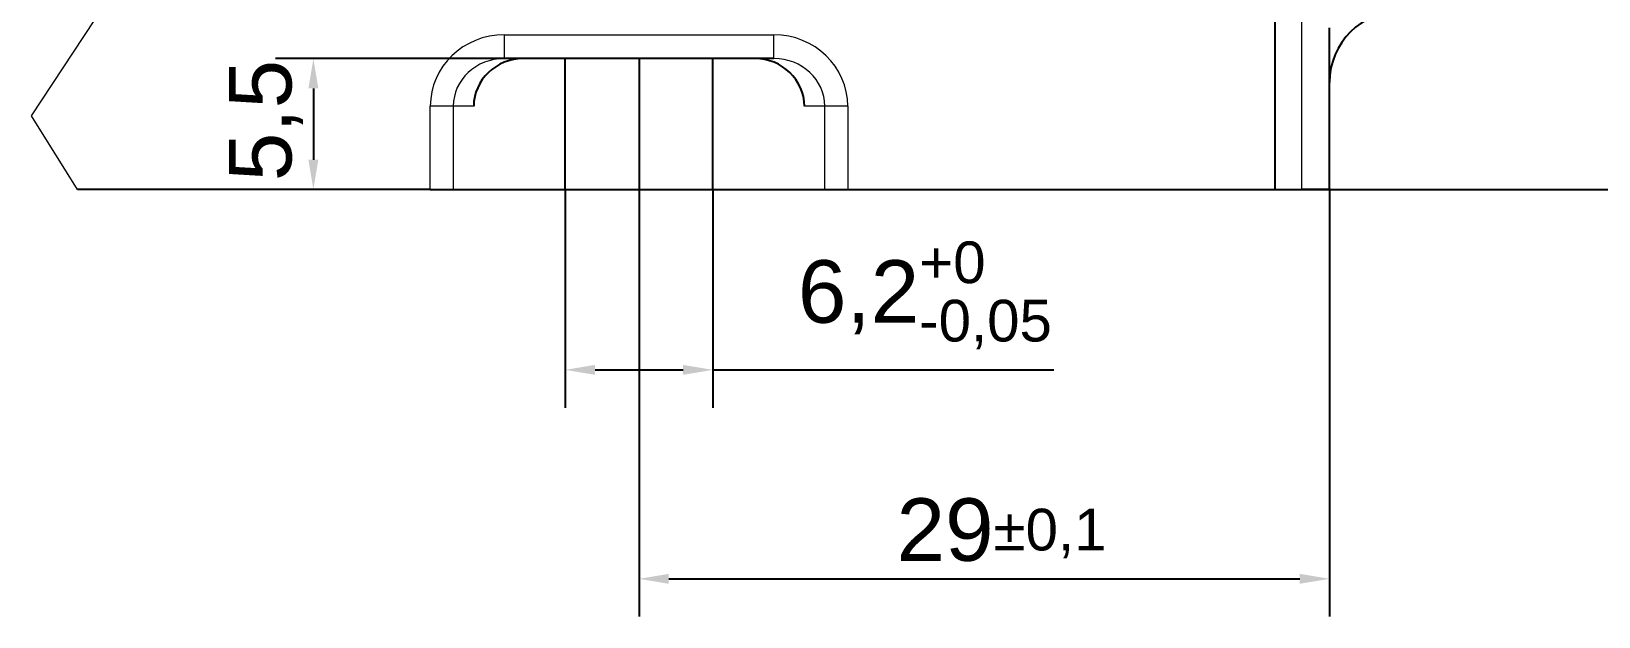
# Model space of a CAD drawing. Header units: millimetres. Extents: x 0 to 1486, y 0 to 1051.
# Drawn here: x 1170.9 to 1335.5, y 621.8 to 683.3 of the extents above; entities that cross this region are included whole.
import ezdxf

# ---------------------------------------------------------------- set-up
doc = ezdxf.new("R2010")
doc.units = ezdxf.units.MM
doc.header["$LTSCALE"] = 1.25
for name, color, linetype, lineweight, true_color in [('Bemaßungen(DIN)', 7, 'Continuous', 5, 0x262659), ('Bruchlinien(DIN)', 7, 'Continuous', 9, 0x262659), ('Sichtbare Kanten(DIN)', 7, 'Continuous', 25, 0x262659), ('Sichtbare tangentiale Kanten(DIN)', 7, 'Continuous', 15, 0x1a1a3e)]:
    doc.layers.add(name, color=color, linetype=linetype, lineweight=lineweight, true_color=true_color)
doc.styles.add('Aktuell-DINGroßer Text', font='arial.ttf')
doc.dimstyles.new('STANDARD-DIN', dxfattribs={"dimscale": 1.25, "dimtxt": 5.25, "dimasz": 2.5, "dimexe": 3.175, "dimexo": 0, "dimgap": 0.8, "dimtad": 1, "dimrnd": 1e-08, "dimtxsty": 'Aktuell-DINGroßer Text', "dimcen": 0.09, "dimdle": 10, "dimclrd": 256, "dimclre": 256, "dimclrt": 256, "dimazin": 2, "dimtfac": 0.666667, "dimtmove": 0, "dimatfit": 3, "dimfxl": 1, "dimtolj": 1, "dimlwd": 25, "dimlwe": 25, "dimarcsym": 0})

# ---------------------------------------------------------------- blocks, each defined once
blk = doc.blocks.new('*D12')
at = {"layer": 'Bemaßungen(DIN)', "color": 250, "linetype": 'Continuous', "lineweight": 25, "true_color": 0x3f3f3f, "transparency": 16777216}
for p, q in [((1244.72, 751.64), (1451.81, 751.64)), ((1447.84, 748.52), (1447.84, 669.77)), ((1212.8, 666.64), (1451.81, 666.64))]:
    blk.add_line(p, q, dxfattribs=at)
at = {"layer": 'Bemaßungen(DIN)', "color": 250, "linetype": 'Continuous', "true_color": 0x3f3f3f, "transparency": 16777216}
for points in [[(1447.32, 748.52), (1448.36, 748.52), (1447.84, 751.64)], [(1447.32, 669.77), (1448.36, 669.77), (1447.84, 666.64)]]:
    blk.add_solid(points, dxfattribs=at)
at = {"layer": 'Defpoints', "color": 0, "linetype": 'Continuous', "transparency": 16777216}
for p in [(1244.72, 751.64), (1212.8, 666.64), (1447.84, 666.64)]:
    blk.add_point(p, dxfattribs=at)
at = {"layer": 'Bemaßungen(DIN)', "color": 179, "linetype": 'Continuous', "lineweight": 25, "true_color": 0x262659, "transparency": 16777216, "insert": (1439.39, 695.34), "char_height": 6.5625, "attachment_point": 1, "rotation": 90, "style": 'Aktuell-DINGroßer Text'}
blk.add_mtext('\\A1;34{\\H4.375;±0,1}', dxfattribs=at)
blk = doc.blocks.new('*D13')
at = {"layer": 'Bemaßungen(DIN)', "color": 250, "linetype": 'Continuous', "lineweight": 25, "true_color": 0x3f3f3f, "transparency": 16777216}
for p, q in [((1287.32, 741.64), (1426.57, 741.64)), ((1422.6, 738.52), (1422.6, 669.77)), ((1212.8, 666.64), (1426.57, 666.64))]:
    blk.add_line(p, q, dxfattribs=at)
at = {"layer": 'Bemaßungen(DIN)', "color": 250, "linetype": 'Continuous', "true_color": 0x3f3f3f, "transparency": 16777216}
for points in [[(1422.08, 738.52), (1423.12, 738.52), (1422.6, 741.64)], [(1422.08, 669.77), (1423.12, 669.77), (1422.6, 666.64)]]:
    blk.add_solid(points, dxfattribs=at)
at = {"layer": 'Defpoints', "color": 0, "linetype": 'Continuous', "transparency": 16777216}
for p in [(1287.32, 741.64), (1212.8, 666.64), (1422.6, 666.64)]:
    blk.add_point(p, dxfattribs=at)
at = {"layer": 'Bemaßungen(DIN)', "color": 179, "linetype": 'Continuous', "lineweight": 25, "true_color": 0x262659, "transparency": 16777216, "insert": (1414.15, 693.87), "char_height": 6.5625, "attachment_point": 1, "rotation": 90, "style": 'Aktuell-DINGroßer Text'}
blk.add_mtext('\\A1;30{\\H4.375;±0,1}', dxfattribs=at)
blk = doc.blocks.new('*D14')
at = {"layer": 'Bemaßungen(DIN)', "color": 250, "linetype": 'Continuous', "lineweight": 25, "true_color": 0x3f3f3f, "transparency": 16777216}
for p, q in [((1352.22, 704.14), (1406.18, 704.14)), ((1402.22, 701.02), (1402.22, 669.77)), ((1212.8, 666.64), (1406.18, 666.64))]:
    blk.add_line(p, q, dxfattribs=at)
at = {"layer": 'Bemaßungen(DIN)', "color": 250, "linetype": 'Continuous', "true_color": 0x3f3f3f, "transparency": 16777216}
for points in [[(1401.69, 701.02), (1402.74, 701.02), (1402.22, 704.14)], [(1401.69, 669.77), (1402.74, 669.77), (1402.22, 666.64)]]:
    blk.add_solid(points, dxfattribs=at)
at = {"layer": 'Defpoints', "color": 0, "linetype": 'Continuous', "transparency": 16777216}
for p in [(1352.22, 704.14), (1212.8, 666.64), (1402.22, 666.64)]:
    blk.add_point(p, dxfattribs=at)
at = {"layer": 'Bemaßungen(DIN)', "color": 179, "linetype": 'Continuous', "lineweight": 25, "true_color": 0x262659, "transparency": 16777216, "insert": (1393.76, 678.32), "char_height": 6.5625, "attachment_point": 1, "rotation": 90, "style": 'Aktuell-DINGroßer Text'}
blk.add_mtext('\\A1;15{\\H4.375;±0,1}', dxfattribs=at)
blk = doc.blocks.new('*D23')
at = {"layer": 'Bemaßungen(DIN)', "color": 250, "linetype": 'Continuous', "lineweight": 25, "true_color": 0x3f3f3f, "transparency": 16777216}
for p, q in [((1234.72, 680.39), (1234.72, 621.8)), ((1307.22, 666.64), (1307.22, 621.8)), ((1237.84, 625.77), (1304.09, 625.77))]:
    blk.add_line(p, q, dxfattribs=at)
at = {"layer": 'Bemaßungen(DIN)', "color": 250, "linetype": 'Continuous', "true_color": 0x3f3f3f, "transparency": 16777216}
for points in [[(1237.84, 626.29), (1237.84, 625.25), (1234.72, 625.77)], [(1304.09, 626.29), (1304.09, 625.25), (1307.22, 625.77)]]:
    blk.add_solid(points, dxfattribs=at)
at = {"layer": 'Defpoints', "color": 0, "linetype": 'Continuous', "transparency": 16777216}
for p in [(1234.72, 680.39), (1307.22, 666.64), (1307.22, 625.77)]:
    blk.add_point(p, dxfattribs=at)
at = {"layer": 'Bemaßungen(DIN)', "color": 179, "linetype": 'Continuous', "lineweight": 25, "true_color": 0x262659, "transparency": 16777216, "insert": (1261.75, 634.22), "char_height": 6.5625, "attachment_point": 1, "style": 'Aktuell-DINGroßer Text'}
blk.add_mtext('\\A1;29{\\H4.375;±0,1}', dxfattribs=at)
blk = doc.blocks.new('*D24')
at = {"layer": 'Bemaßungen(DIN)', "color": 250, "linetype": 'Continuous', "lineweight": 25, "true_color": 0x3f3f3f, "transparency": 16777216}
for p, q in [((1220.56, 680.39), (1196.55, 680.39)), ((1200.52, 677.27), (1200.52, 669.77))]:
    blk.add_line(p, q, dxfattribs=at)
at = {"layer": 'Bemaßungen(DIN)', "color": 250, "linetype": 'Continuous', "true_color": 0x3f3f3f, "transparency": 16777216}
for points in [[(1200, 677.27), (1201.04, 677.27), (1200.52, 680.39)], [(1200, 669.77), (1201.04, 669.77), (1200.52, 666.64)]]:
    blk.add_solid(points, dxfattribs=at)
at = {"layer": 'Defpoints', "color": 0, "linetype": 'Continuous', "transparency": 16777216}
for p in [(1220.56, 680.39), (1200.52, 666.64), (1200.52, 666.64)]:
    blk.add_point(p, dxfattribs=at)
at = {"layer": 'Bemaßungen(DIN)', "color": 179, "linetype": 'Continuous', "lineweight": 25, "true_color": 0x262659, "transparency": 16777216, "insert": (1191.66, 667.52), "char_height": 6.562, "attachment_point": 1, "rotation": 90, "style": 'Aktuell-DINGroßer Text'}
blk.add_mtext('\\A1;5,5', dxfattribs=at)
blk = doc.blocks.new('*D25')
at = {"layer": 'Bemaßungen(DIN)', "color": 250, "linetype": 'Continuous', "lineweight": 25, "true_color": 0x3f3f3f, "transparency": 16777216}
for p, q in [((1226.97, 666.64), (1226.97, 643.74)), ((1242.47, 666.64), (1242.47, 643.74)), ((1230.09, 647.71), (1239.34, 647.71)), ((1242.47, 647.71), (1278.28, 647.71))]:
    blk.add_line(p, q, dxfattribs=at)
at = {"layer": 'Bemaßungen(DIN)', "color": 250, "linetype": 'Continuous', "true_color": 0x3f3f3f, "transparency": 16777216}
for points in [[(1230.09, 648.23), (1230.09, 647.19), (1226.97, 647.71)], [(1239.34, 648.23), (1239.34, 647.19), (1242.47, 647.71)]]:
    blk.add_solid(points, dxfattribs=at)
at = {"layer": 'Defpoints', "color": 0, "linetype": 'Continuous', "transparency": 16777216}
for p in [(1226.97, 666.64), (1242.47, 666.64), (1242.47, 647.71)]:
    blk.add_point(p, dxfattribs=at)
at = {"layer": 'Bemaßungen(DIN)', "color": 179, "linetype": 'Continuous', "lineweight": 25, "true_color": 0x262659, "transparency": 16777216, "insert": (1251.39, 661.19), "char_height": 6.5625, "attachment_point": 1, "style": 'Aktuell-DINGroßer Text'}
blk.add_mtext('\\A1;6,2{\\H4.375;\\S+0^ -0,05;}', dxfattribs=at)

msp = doc.modelspace()

# ---------------------------------------------------------------- linework, layer by layer
at = {"layer": 'Bruchlinien(DIN)'}
for p, q in [((1170.908, 674.38), (1178.665, 686.09)), ((1175.767, 666.644), (1170.908, 674.38))]:
    msp.add_line(p, q, dxfattribs=at)
at = {"layer": 'Sichtbare Kanten(DIN)'}
for p, q in [((1301.465, 724.769), (1301.465, 666.644)), ((1307.215, 666.644), (1307.215, 683.614)), ((1248.869, 680.394), (1220.562, 680.394)), ((1226.965, 666.644), (1226.965, 680.394)), ((1242.465, 666.644), (1242.465, 680.394)), ((1212.797, 666.644), (1175.767, 666.644)), ((1212.797, 666.644), (1215.212, 666.644)), ((1215.212, 666.644), (1226.965, 666.644)), ((1242.465, 666.644), (1254.219, 666.644)), ((1254.219, 666.644), (1256.634, 666.644)), ((1256.634, 666.644), (1301.465, 666.644)), ((1301.465, 666.644), (1304.286, 666.644)), ((1307.215, 666.644), (1304.286, 666.644))]:
    msp.add_line(p, q, dxfattribs=at)
msp.add_arc((1314.715, 677.894), 7.5, 90, 180, dxfattribs=at)
for centre, major_axis, start_param, end_param in [((1222.527, 675.394), (-5.154, -0.499), 4.6124956, 6.1832919), ((1246.903, 675.394), (5.154, -0.499), 0.0998934, 1.6706897)]:
    msp.add_ellipse(centre, major_axis=major_axis, ratio=0.9652701, start_param=start_param, end_param=end_param, dxfattribs=at)
at = {"layer": 'Sichtbare tangentiale Kanten(DIN)'}
for p, q in [((1304.286, 739.144), (1304.286, 666.644)), ((1220.562, 682.894), (1248.869, 682.894)), ((1220.562, 682.894), (1220.562, 680.394)), ((1248.869, 680.394), (1248.869, 682.894)), ((1212.797, 666.644), (1212.797, 675.394)), ((1215.212, 675.394), (1212.797, 675.394)), ((1215.212, 675.394), (1215.212, 666.644)), ((1217.351, 675.394), (1215.212, 675.394)), ((1254.219, 675.394), (1252.08, 675.394)), ((1256.634, 675.394), (1254.219, 675.394)), ((1254.219, 666.644), (1254.219, 675.394)), ((1256.634, 675.394), (1256.634, 666.644))]:
    msp.add_line(p, q, dxfattribs=at)
for centre, major_axis, ratio, start_param, end_param in [((1220.562, 675.394), (-7.765, 0), 0.9659258, 4.712389, 6.2831853), ((1248.869, 675.394), (7.765, 0), 0.9659258, 0, 1.5707963), ((1220.562, 675.394), (-5.35, 0), 0.9346219, 4.712389, 6.2831853), ((1248.869, 675.394), (5.35, 0), 0.9346219, 0, 1.5707963)]:
    msp.add_ellipse(centre, major_axis=major_axis, ratio=ratio, start_param=start_param, end_param=end_param, dxfattribs=at)

# ---------------------------------------------------------------- dimensions: what is measured, and where the dimension line sits
at = {"layer": 'Bemaßungen(DIN)', "color": 250, "linetype": 'Continuous', "lineweight": 25, "true_color": 0x3f3f3f}
for base, p1, p2, angle, override, picture, middle in [((1447.84, 666.644), (1244.715, 751.644), (1212.797, 666.644), 270, {"dimgap": 0.8, "dimdec": 2, "dimlfac": 0.4, "dimtol": 1, "dimlim": 0, "dimtp": 0.1, "dimtm": 0.1, "dimtdec": 2, "dimtofl": 0, "dimatfit": 1}, '*D12', (1447.84, 705.615)), ((1422.601, 666.644), (1287.323, 741.644), (1212.797, 666.644), 90, {"dimgap": 0.8, "dimdec": 2, "dimlfac": 0.4, "dimtol": 1, "dimlim": 0, "dimtp": 0.1, "dimtm": 0.1, "dimtdec": 2, "dimtofl": 0, "dimatfit": 1}, '*D13', (1422.601, 704.144)), ((1402.215, 666.644), (1352.215, 704.144), (1212.797, 666.644), 270, {"dimgap": 0.8, "dimdec": 2, "dimlfac": 0.4, "dimtol": 1, "dimlim": 0, "dimtp": 0.1, "dimtm": 0.1, "dimtdec": 2, "dimtofl": 0, "dimatfit": 1}, '*D14', (1402.215, 688.281)), ((1200.517, 666.644), (1220.562, 680.394), (1200.517, 666.644), 90, {"dimgap": 0.8, "dimdec": 2, "dimlfac": 0.4, "dimse2": 1, "dimtol": 0, "dimlim": 0, "dimtp": 0, "dimtm": 0, "dimtdec": 2, "dimtofl": 0, "dimatfit": 1}, '*D24', (1200.517, 673.519)), ((1307.215, 625.767), (1234.715, 680.394), (1307.215, 666.644), 180, {"dimgap": 0.8, "dimdec": 2, "dimlfac": 0.4, "dimtol": 1, "dimlim": 0, "dimtp": 0.1, "dimtm": 0.1, "dimtdec": 2, "dimtofl": 0, "dimatfit": 1}, '*D23', (1272.076, 625.767))]:
    dim = msp.add_linear_dim(base=base, p1=p1, p2=p2, angle=angle, dimstyle='STANDARD-DIN', override=override, dxfattribs=at)
    dim.commit()
    dim.dimension.update_dxf_attribs({"geometry": picture, "text_midpoint": middle, "dimtype": 160})
dim = msp.add_linear_dim(base=(1242.465, 647.708), p1=(1226.965, 666.644), p2=(1242.465, 666.644), dimstyle='STANDARD-DIN', override={"dimgap": 0.8, "dimdec": 2, "dimlfac": 0.4, "dimtol": 1, "dimlim": 0, "dimtp": 0, "dimtm": 0.05, "dimtdec": 2, "dimtofl": 0, "dimatfit": 2}, dxfattribs=at)
dim.commit()
dim.dimension.update_dxf_attribs({"geometry": '*D25', "text_midpoint": (1264.332, 647.708), "dimtype": 160})

doc.saveas('drawing.dxf')
